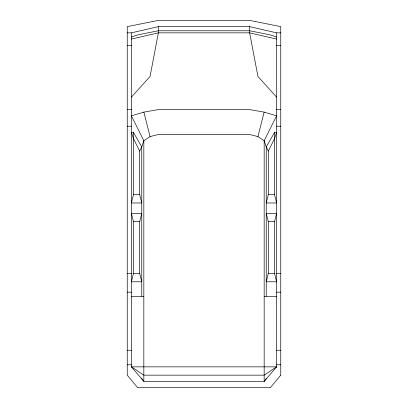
<?xml version="1.0" encoding="UTF-8"?>
<svg xmlns="http://www.w3.org/2000/svg" width="408" height="408" viewBox="0 0 408 408"><rect width="100%" height="100%" fill="white"/><g stroke="black" fill="none" stroke-linecap="round" stroke-linejoin="round"><path stroke-width="0.61" d="M133.462 132.427L133.462 194.662L131.391 202.965L141.765 202.965L139.689 194.662L139.689 151.098L133.462 138.649L131.391 132.427L133.462 132.427L141.765 146.951L141.765 296.32M139.689 221.636L141.765 213.338L131.391 213.338L133.462 221.636L133.462 273.498L131.391 281.795L141.765 281.795L139.689 273.498L139.689 221.636L133.462 221.636M268.311 194.662L266.235 202.965L276.609 202.965L274.538 194.662L274.538 132.427L276.609 132.427L274.538 138.649L268.311 151.098L268.311 194.662L274.538 194.662M274.538 221.636L276.609 213.338L266.235 213.338L268.311 221.636L268.311 273.498L266.235 281.795L276.609 281.795L274.538 273.498L274.538 221.636L268.311 221.636M268.311 151.098L266.235 146.951L264.165 140.724L257.938 136.578L264.165 112.123L276.609 115.831L264.165 140.724L264.165 381.378L143.835 381.378L131.391 366.853L131.391 32.849L158.36 26.622L249.64 26.622L276.609 32.849L280.76 32.849M139.689 151.098L141.765 146.951L143.835 140.724L150.062 136.578L158.36 134.502L249.64 134.502L257.938 136.578M274.538 132.427L266.235 146.951L266.235 296.32M266.424 378.359L264.165 381.378L276.609 366.853L276.609 32.849M131.391 97.16L150.062 76.413L158.36 32.849L158.36 26.622M131.391 36.995L137.613 34.92L158.36 30.773L249.64 30.773L270.387 34.92L276.609 36.995M264.165 112.123L249.64 109.609L158.36 109.609L143.835 112.123L131.391 115.831L143.835 140.724L143.835 381.378L141.576 378.359M131.391 39.071L158.36 32.849L249.64 32.849L276.609 39.071M127.24 32.849L131.391 32.849M127.24 45.293L131.391 45.293M276.609 45.293L280.76 45.293M127.24 109.609L131.391 109.609M276.609 109.609L280.76 109.609M127.24 126.205L131.391 126.205M276.609 126.205L280.76 126.205M133.462 194.662L139.689 194.662M127.24 273.498L131.391 273.498M133.462 273.498L139.689 273.498M268.311 273.498L274.538 273.498M276.609 273.498L280.76 273.498M127.24 292.169L131.391 292.169M276.609 292.169L280.76 292.169M131.391 296.32L143.835 296.32M264.165 296.32L276.609 296.32M127.24 350.258L131.391 350.258M276.609 350.258L280.76 350.258M127.24 364.778L131.391 364.778M276.609 364.778L280.76 364.778M276.609 97.16L257.938 76.413L249.64 32.849L249.64 26.622M143.835 112.123L150.062 136.578M280.76 375.151L270.387 387.6L137.613 387.6L127.24 375.151L127.24 26.622L158.36 20.4L249.64 20.4L280.76 26.622L280.76 375.151M276.609 366.853L264.165 375.151L143.835 375.151L131.391 366.853L276.609 366.853"/></g></svg>
